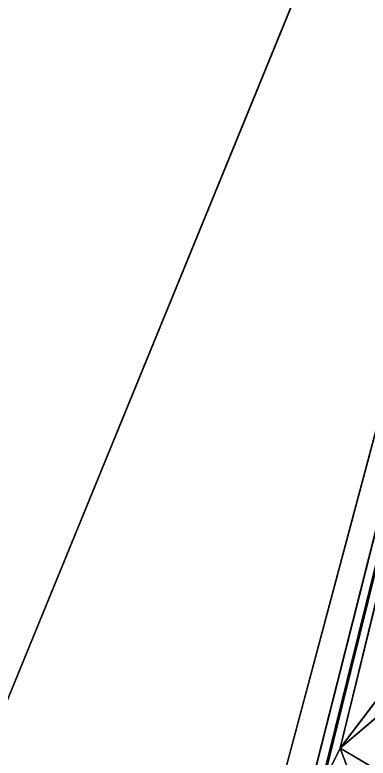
# Model space of a CAD drawing. Header units: metres. Extents: x -1625 to 2532, y -2992 to 3158.
# Drawn here: x -802.1 to -566.1, y 39.8 to 536.3 of the extents above; entities that cross this region are included whole.
import ezdxf

# ---------------------------------------------------------------- set-up
doc = ezdxf.new("R2010")
doc.units = ezdxf.units.M

msp = doc.modelspace()

# ---------------------------------------------------------------- linework, layer by layer
for p, q in [((-1624.8713, -1918.2601, -4967.998), (453.58978, 3157.6145, -1088.42)), ((-239.23059, 1465.6564, -2381.6125), (-1624.8713, -1918.2601, -4967.998)), ((-1624.8713, -1918.2601, -4967.998), (-239.23059, 1465.6564, -2381.6125)), ((-783.67096, -576.8059, -1878.9098), (-239.23059, 1465.6564, -2381.6125)), ((-239.23059, 1465.6564, -2381.6125), (-783.67096, -576.8059, -1878.9098)), ((-239.23059, 1465.6564, -2381.6125), (-648.7154, -184.42957, -1774.6412)), ((-648.7154, -184.42957, -1774.6412), (-239.23059, 1465.6564, -2381.6125)), ((-628.1276, -73.85902, -1643.4048), (-239.23059, 1465.6564, -2381.6125)), ((-239.23059, 1465.6564, -2381.6125), (-628.1276, -73.85902, -1643.4048)), ((-596.21515, 23.719559, -1448.6936), (-239.23059, 1465.6564, -2381.6125)), ((-239.23059, 1465.6564, -2381.6125), (-596.21515, 23.719559, -1448.6936)), ((-239.23059, 1465.6564, -2381.6125), (-584.73663, 46.438644, -1438.8759)), ((-584.73663, 46.438644, -1438.8759), (-239.23059, 1465.6564, -2381.6125)), ((-584.73663, 46.438644, -1438.8759), (-533.71454, 114.030136, -1372.1455)), ((-533.71454, 114.030136, -1372.1455), (-584.73663, 46.438644, -1438.8759)), ((-532.15424, 91.22951, -1481.0065), (-584.73663, 46.438644, -1438.8759)), ((-584.73663, 46.438644, -1438.8759), (-532.15424, 91.22951, -1481.0065)), ((-584.73663, 46.438644, -1438.8759), (-596.21515, 23.719559, -1448.6936)), ((-596.21515, 23.719559, -1448.6936), (-584.73663, 46.438644, -1438.8759)), ((-571.0354, 9.263397, -1448.6194), (-584.73663, 46.438644, -1438.8759)), ((-584.73663, 46.438644, -1438.8759), (-554.38556, 28.512192, -1428.2476)), ((-584.73663, 46.438644, -1438.8759), (-571.0354, 9.263397, -1448.6194)), ((-554.38556, 28.512192, -1428.2476), (-584.73663, 46.438644, -1438.8759))]:
    msp.add_line(p, q)
for points in [[(-1624.8713, -1918.2601, -4967.998), (453.58978, 3157.6145, -1088.42), (-239.23059, 1465.6564, -2381.6125), (-239.23048, 1465.6565, -2381.6125)], [(-1624.8713, -1918.2601, -4967.998), (-239.23059, 1465.6564, -2381.6125), (-239.23059, -405.18756, -3317.0347), (-239.23048, -405.18747, -3317.0347)], [(-783.67096, -576.8059, -1878.9098), (-239.23059, 1465.6564, -2381.6125), (-648.7154, -184.42957, -1774.6412), (-648.7153, -184.42946, -1774.6411)], [(-239.23059, -405.18756, -3317.0347), (-239.23059, 1465.6564, -2381.6125), (-783.67096, -576.8059, -1878.9098), (-783.67084, -576.8058, -1878.9097)], [(-648.7154, -184.42957, -1774.6412), (-239.23059, 1465.6564, -2381.6125), (-387.1584, 27.891602, -2172.1377), (-387.1583, 27.8917, -2172.1377)], [(-239.23059, 1465.6564, -2381.6125), (-596.21515, 23.719559, -1448.6936), (-628.1276, -73.85902, -1643.4048), (-628.1275, -73.85892, -1643.4047)], [(-239.23059, 1465.6564, -2381.6125), (-628.1276, -73.85902, -1643.4048), (-454.17258, -13.019493, -2046.7479), (-454.1725, -13.019393, -2046.7478)], [(-596.21515, 23.719559, -1448.6936), (-239.23059, 1465.6564, -2381.6125), (-584.73663, 46.438644, -1438.8759), (-584.7365, 46.438744, -1438.8757)], [(-239.23059, 1465.6564, -2381.6125), (-533.71454, 114.030136, -1372.1455), (-584.73663, 46.438644, -1438.8759), (-584.7365, 46.438744, -1438.8757)], [(-533.71454, 114.030136, -1372.1455), (-532.15424, 91.22951, -1481.0065), (-584.73663, 46.438644, -1438.8759), (-584.7365, 46.438744, -1438.8757)], [(-584.73663, 46.438644, -1438.8759), (-532.15424, 91.22951, -1481.0065), (-554.38556, 28.512192, -1428.2476), (-554.38544, 28.512291, -1428.2474)], [(-606.89124, -149.80232, -1667.6685), (-610.16156, -144.04527, -1648.9974), (-312.48758, 82.80979, -2096.4788), (-312.4875, 82.80989, -2096.4788)], [(-312.48758, 82.80979, -2096.4788), (-610.16156, -144.04527, -1648.9974), (-602.6618, -92.52431, -1681.0576), (-602.6617, -92.52421, -1681.0575)], [(-545.754, -123.61066, -1740.4323), (-606.89124, -149.80232, -1667.6685), (-312.48758, 82.80979, -2096.4788), (-312.4875, 82.80989, -2096.4788)], [(-585.8213, -119.300995, -1647.7684), (-312.48758, 82.80979, -2096.4788), (-602.6618, -92.52431, -1681.0576), (-602.6617, -92.52421, -1681.0575)], [(-585.8213, -119.300995, -1647.7684), (-590.14606, -130.03316, -1629.0714), (-312.48758, 82.80979, -2096.4788), (-312.4875, 82.80989, -2096.4788)], [(-590.14606, -130.03316, -1629.0714), (-554.50507, -133.83447, -1688.5311), (-312.48758, 82.80979, -2096.4788), (-312.4875, 82.80989, -2096.4788)], [(-366.27618, 75.21368, -1766.8615), (-506.86096, -27.761002, -1506.2715), (-604.6327, -105.81729, -1348.8137), (-604.63257, -105.81719, -1348.8136)], [(-471.51715, -138.61282, -1485.1735), (-366.27618, 75.21368, -1766.8615), (-604.6327, -105.81729, -1348.8137), (-604.63257, -105.81719, -1348.8136)], [(-571.0354, 9.263397, -1448.6194), (-596.21515, 23.719559, -1448.6936), (-584.73663, 46.438644, -1438.8759), (-584.7365, 46.438744, -1438.8757)], [(-571.0354, 9.263397, -1448.6194), (-584.73663, 46.438644, -1438.8759), (-554.38556, 28.512192, -1428.2476), (-554.38544, 28.512291, -1428.2474)]]:
    msp.add_3dface(points)

doc.saveas('drawing.dxf')
